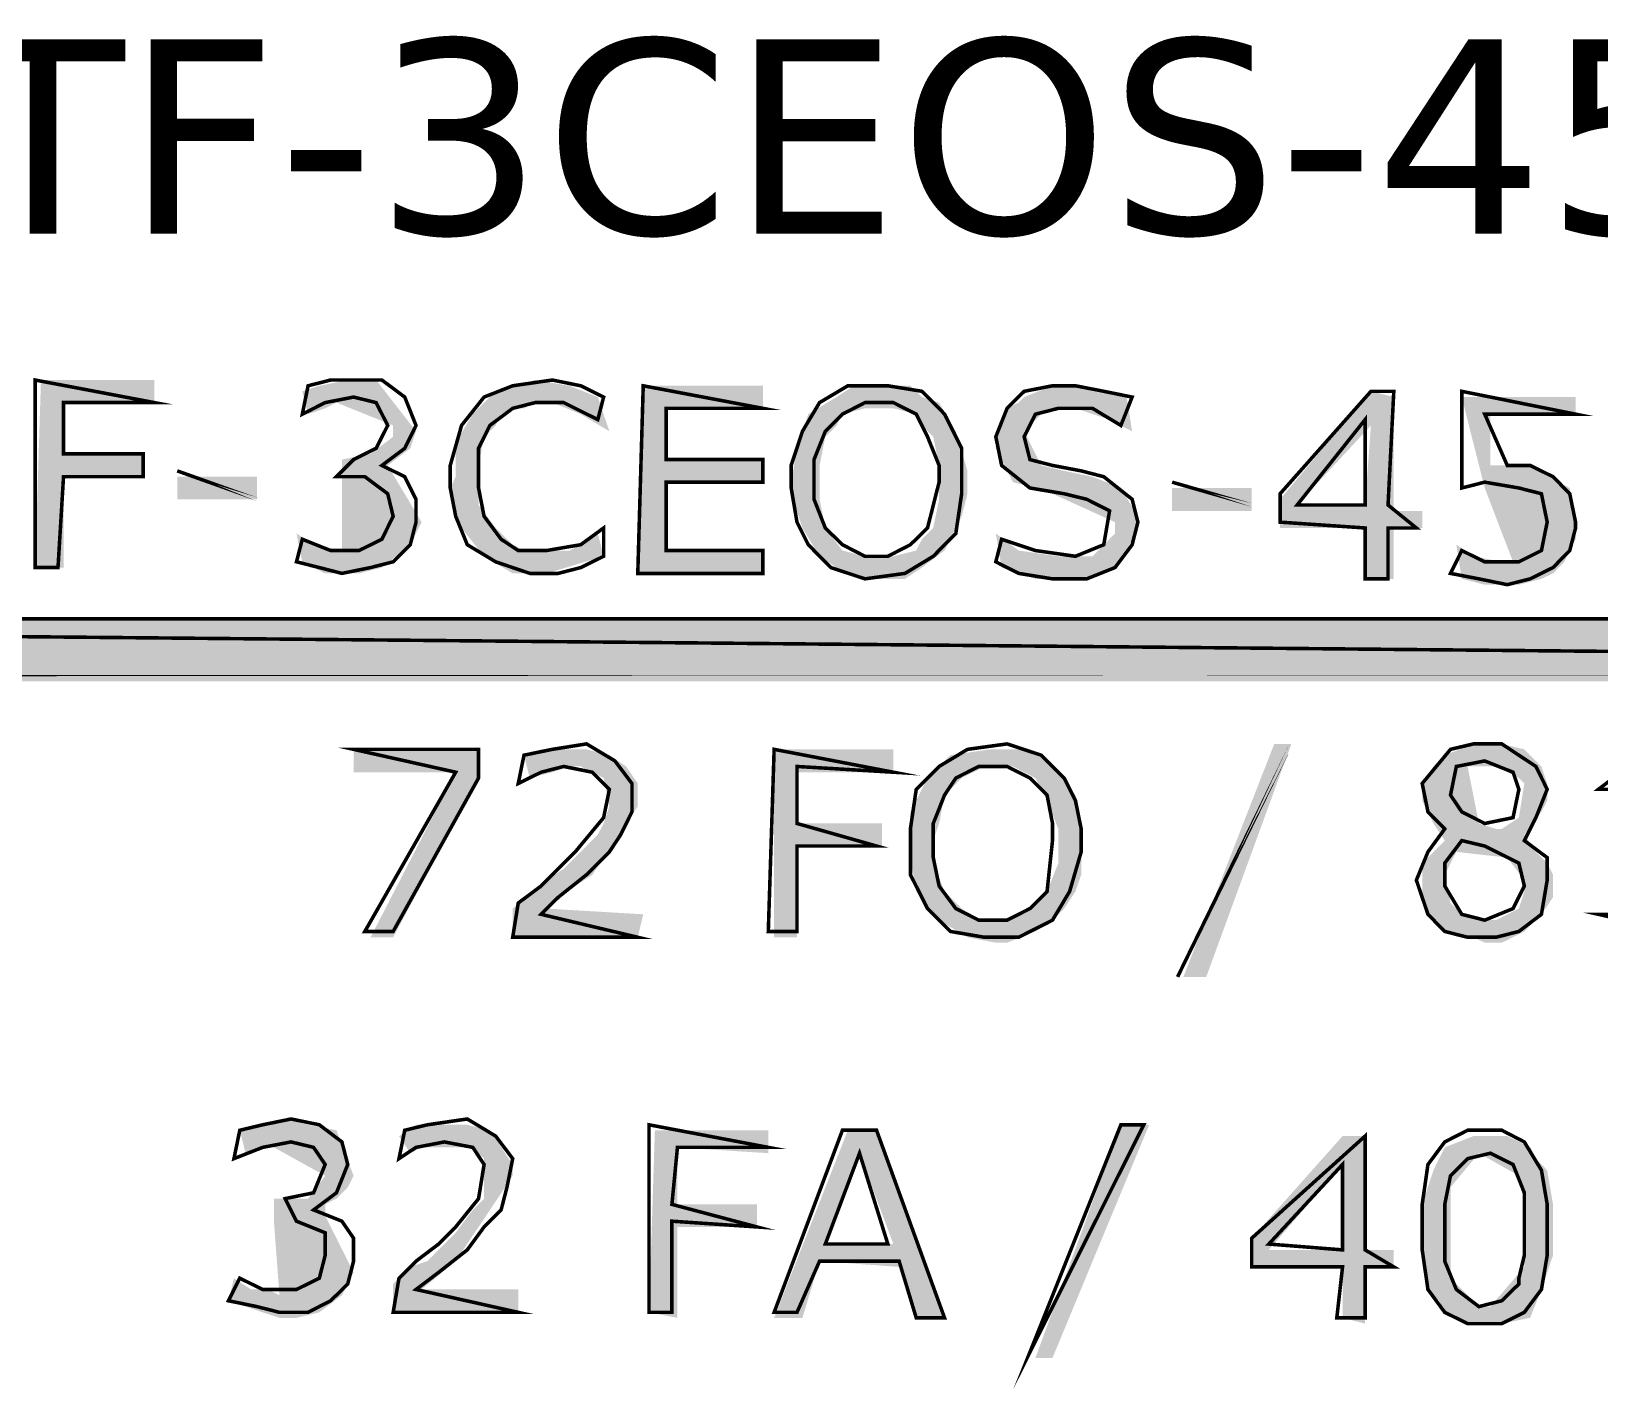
# Model space of a CAD drawing. Header units: millimetres. Extents: x 688550 to 690417, y 7458888 to 7459543.
# Drawn here: x 690139.85 to 690160.28, y 7459486.31 to 7459504.02 of the extents above; entities that cross this region are included whole.
import ezdxf
from ezdxf.enums import TextEntityAlignment as Align

# ---------------------------------------------------------------- set-up
doc = ezdxf.new("R2010")
doc.units = ezdxf.units.MM
doc.header["$LTSCALE"] = 3
doc.header["$MEASUREMENT"] = 0
doc.layers.add('H', color=7, linetype='Continuous')
doc.layers.add('P', color=7, linetype='Continuous')
doc.layers.add('Texto_Cabos', color=1, linetype='Continuous', lineweight=20)
doc.styles.add('siredit', font='verdana.ttf')

msp = doc.modelspace()

# ---------------------------------------------------------------- hatches: boundary and pattern name
at = {"layer": 'H', "linetype": 'Continuous'}
for color, points in [(256, [(690139.904, 7459497.034), (690139.98, 7459499.478), (690141.458, 7459499.478), (690141.458, 7459499.184), (690140.274, 7459499.184), (690140.274, 7459498.516), (690141.311, 7459498.516), (690141.311, 7459498.218), (690140.274, 7459498.218), (690140.274, 7459497.034), (690139.904, 7459497.034)]), (256, [(690143.902, 7459496.958), (690143.684, 7459496.958), (690143.386, 7459497.109), (690143.31, 7459497.479), (690143.533, 7459497.332), (690143.902, 7459497.256), (690143.902, 7459498.147), (690143.902, 7459498.441), (690144.276, 7459498.516), (690144.57, 7459498.739), (690144.57, 7459498.886), (690143.831, 7459499.184), (690143.684, 7459499.109), (690143.461, 7459499.033), (690143.386, 7459499.331), (690143.608, 7459499.403), (690143.978, 7459499.478), (690144.201, 7459499.478), (690144.348, 7459499.478), (690144.868, 7459498.81), (690144.793, 7459498.588), (690144.499, 7459498.365), (690144.94, 7459497.626), (690144.868, 7459497.479), (690144.793, 7459497.332), (690144.423, 7459497.034), (690144.125, 7459496.958), (690143.902, 7459496.958)]), (256, [(690146.422, 7459496.958), (690146.128, 7459496.958), (690145.755, 7459497.181), (690145.461, 7459497.55), (690145.385, 7459497.773), (690145.314, 7459498.071), (690145.385, 7459498.218), (690145.385, 7459498.365), (690145.385, 7459498.663), (690145.608, 7459499.033), (690145.755, 7459499.184), (690145.906, 7459499.331), (690146.422, 7459499.478), (690146.868, 7459499.403), (690147.237, 7459499.256), (690147.388, 7459498.81), (690147.015, 7459499.033), (690146.645, 7459499.184), (690146.422, 7459499.184), (690146.275, 7459499.109), (690146.128, 7459499.109), (690145.977, 7459499.033), (690145.906, 7459498.886), (690145.755, 7459498.739), (690145.683, 7459498.365), (690145.683, 7459498.071), (690145.683, 7459497.849), (690145.906, 7459497.55), (690146.128, 7459497.332), (690146.275, 7459497.256), (690146.422, 7459497.256), (690146.645, 7459497.256), (690146.868, 7459497.256), (690147.015, 7459497.332), (690147.237, 7459497.479), (690147.313, 7459497.181), (690146.569, 7459496.958), (690146.422, 7459496.958)]), (256, [(690149.388, 7459496.958), (690147.758, 7459496.958), (690147.829, 7459499.403), (690149.388, 7459499.403), (690149.388, 7459499.109), (690148.128, 7459499.109), (690148.128, 7459498.441), (690149.388, 7459498.441), (690149.388, 7459498.147), (690148.128, 7459498.147), (690148.128, 7459497.256), (690149.388, 7459497.256), (690149.388, 7459496.958)]), (256, [(690150.719, 7459496.887), (690150.719, 7459497.181), (690151.089, 7459497.181), (690151.387, 7459497.256), (690151.462, 7459497.403), (690151.609, 7459497.55), (690151.685, 7459497.924), (690151.685, 7459498.365), (690151.609, 7459498.739), (690151.462, 7459498.886), (690151.387, 7459499.033), (690151.089, 7459499.109), (690150.719, 7459499.109), (690150.425, 7459499.033), (690150.349, 7459498.886), (690150.202, 7459498.739), (690150.127, 7459498.365), (690150.127, 7459497.924), (690150.202, 7459497.55), (690150.425, 7459497.256), (690150.719, 7459497.181), (690150.719, 7459496.887), (690150.496, 7459496.958), (690150.349, 7459497.034), (690150.127, 7459497.181), (690149.904, 7459497.55), (690149.757, 7459497.996), (690149.757, 7459498.147), (690149.833, 7459498.588), (690149.98, 7459499.033), (690150.349, 7459499.256), (690150.572, 7459499.403), (690150.795, 7459499.403), (690151.017, 7459499.403), (690151.311, 7459499.403), (690151.462, 7459499.256), (690151.685, 7459499.184), (690151.903, 7459498.81), (690152.055, 7459498.294), (690152.055, 7459497.996), (690151.979, 7459497.702), (690151.756, 7459497.256), (690151.462, 7459497.034), (690151.24, 7459496.887), (690151.017, 7459496.887), (690150.719, 7459496.887)]), (256, [(690153.163, 7459496.887), (690152.941, 7459496.887), (690152.5, 7459497.034), (690152.424, 7459497.479), (690152.722, 7459497.256), (690153.239, 7459497.181), (690153.462, 7459497.181), (690153.684, 7459497.181), (690153.978, 7459497.479), (690153.978, 7459497.626), (690153.163, 7459497.996), (690152.941, 7459498.071), (690152.647, 7459498.147), (690152.424, 7459498.588), (690152.424, 7459498.81), (690152.571, 7459499.109), (690152.722, 7459499.184), (690152.794, 7459499.256), (690153.163, 7459499.403), (690153.462, 7459499.403), (690153.684, 7459499.331), (690154.129, 7459499.256), (690154.201, 7459498.81), (690153.907, 7459498.962), (690153.462, 7459499.109), (690153.239, 7459499.109), (690153.016, 7459499.033), (690152.794, 7459498.81), (690153.016, 7459498.365), (690153.315, 7459498.294), (690153.684, 7459498.218), (690154.054, 7459498.071), (690154.276, 7459497.702), (690154.276, 7459497.55), (690154.054, 7459497.109), (690153.831, 7459496.958), (690153.462, 7459496.887), (690153.163, 7459496.887)]), (256, [(690157.237, 7459496.887), (690157.237, 7459497.55), (690156.129, 7459497.55), (690156.129, 7459497.924), (690156.351, 7459497.849), (690157.237, 7459497.849), (690157.313, 7459498.886), (690156.351, 7459497.849), (690156.129, 7459497.924), (690157.313, 7459499.331), (690157.611, 7459499.256), (690157.611, 7459497.773), (690157.981, 7459497.773), (690157.981, 7459497.55), (690157.611, 7459497.55), (690157.611, 7459496.887), (690157.237, 7459496.887)]), (256, [(690159.09, 7459496.811), (690158.796, 7459496.811), (690158.497, 7459496.887), (690158.426, 7459497.332), (690158.649, 7459497.181), (690159.018, 7459497.109), (690159.165, 7459497.109), (690158.796, 7459498.071), (690158.497, 7459499.256), (690159.98, 7459499.256), (690159.98, 7459499.033), (690158.871, 7459499.033), (690158.871, 7459498.365), (690159.018, 7459498.365), (690159.241, 7459498.365), (690159.388, 7459498.365), (690159.535, 7459498.294), (690159.757, 7459498.147), (690159.904, 7459498.071), (690159.98, 7459497.702), (690159.98, 7459497.55), (690159.98, 7459497.403), (690159.833, 7459497.109), (690159.686, 7459496.958), (690159.535, 7459496.887), (690159.241, 7459496.811), (690159.09, 7459496.811)]), (256, [(690142.794, 7459497.924), (690141.756, 7459497.924), (690141.756, 7459498.218), (690142.794, 7459498.218), (690142.794, 7459497.924)]), (256, [(690154.722, 7459497.773), (690154.722, 7459498.071), (690155.759, 7459498.071), (690155.759, 7459497.773), (690154.722, 7459497.773)]), (5, [(690194.357, 7459495.551), (690114.641, 7459496.366), (690194.357, 7459496.366), (690194.357, 7459495.551)]), (5, [(690114.641, 7459495.551), (690114.641, 7459496.366), (690194.357, 7459495.551), (690114.641, 7459495.551)]), (256, [(690154.869, 7459491.7), (690156.053, 7459494.736), (690156.276, 7459494.736), (690155.167, 7459491.7), (690154.869, 7459491.7)]), (256, [(690158.796, 7459492.145), (690158.649, 7459492.216), (690158.275, 7459492.292), (690158.056, 7459492.515), (690157.981, 7459492.737), (690157.981, 7459493.031), (690157.981, 7459493.182), (690158.275, 7459493.476), (690158.426, 7459493.329), (690158.275, 7459493.031), (690158.35, 7459492.662), (690158.497, 7459492.515), (690158.72, 7459492.439), (690158.943, 7459492.439), (690159.09, 7459492.515), (690159.241, 7459492.59), (690159.312, 7459492.813), (690159.312, 7459492.96), (690159.09, 7459493.254), (690158.426, 7459493.329), (690158.275, 7459493.476), (690158.128, 7459493.699), (690157.981, 7459493.997), (690157.981, 7459494.22), (690158.128, 7459494.442), (690158.275, 7459494.589), (690158.649, 7459494.736), (690158.796, 7459494.736), (690159.018, 7459494.736), (690159.312, 7459494.665), (690159.535, 7459494.442), (690159.61, 7459494.22), (690159.61, 7459493.997), (690159.535, 7459493.85), (690159.312, 7459493.552), (690159.241, 7459493.775), (690159.312, 7459494.22), (690159.241, 7459494.291), (690158.943, 7459494.442), (690158.72, 7459494.442), (690158.573, 7459494.442), (690158.72, 7459493.699), (690158.943, 7459493.628), (690159.018, 7459493.628), (690159.241, 7459493.775), (690159.312, 7459493.552), (690159.463, 7459493.329), (690159.61, 7459493.182), (690159.686, 7459493.031), (690159.686, 7459492.737), (690159.535, 7459492.515), (690159.388, 7459492.368), (690159.312, 7459492.292), (690159.018, 7459492.145), (690158.796, 7459492.145)]), (256, [(690144.57, 7459492.216), (690144.276, 7459492.216), (690145.385, 7459494.367), (690144.054, 7459494.367), (690144.054, 7459494.665), (690145.683, 7459494.665), (690145.683, 7459494.291), (690144.57, 7459492.216)]), (256, [(690147.758, 7459492.216), (690146.128, 7459492.216), (690146.128, 7459492.59), (690146.422, 7459492.813), (690146.569, 7459492.96), (690146.792, 7459493.107), (690147.015, 7459493.329), (690147.237, 7459493.552), (690147.313, 7459493.699), (690147.388, 7459493.922), (690147.313, 7459494.291), (690147.015, 7459494.442), (690146.868, 7459494.442), (690146.645, 7459494.367), (690146.351, 7459494.291), (690146.275, 7459494.589), (690146.498, 7459494.665), (690146.868, 7459494.665), (690147.09, 7459494.665), (690147.388, 7459494.589), (690147.607, 7459494.442), (690147.758, 7459494.22), (690147.758, 7459493.922), (690147.166, 7459493.031), (690146.943, 7459492.884), (690146.569, 7459492.59), (690147.829, 7459492.515), (690147.758, 7459492.216)]), (256, [(690149.535, 7459492.216), (690149.535, 7459494.665), (690151.089, 7459494.665), (690151.089, 7459494.367), (690149.833, 7459494.367), (690149.833, 7459493.699), (690150.942, 7459493.699), (690150.942, 7459493.405), (690149.833, 7459493.405), (690149.833, 7459492.216), (690149.535, 7459492.216)]), (256, [(690152.424, 7459492.145), (690152.055, 7459492.216), (690152.202, 7459492.439), (690152.571, 7459492.439), (690152.869, 7459492.59), (690153.016, 7459492.737), (690153.092, 7459492.813), (690153.239, 7459493.182), (690153.239, 7459493.628), (690153.092, 7459493.997), (690153.016, 7459494.144), (690152.941, 7459494.291), (690152.647, 7459494.442), (690152.277, 7459494.442), (690151.979, 7459494.291), (690151.832, 7459494.144), (690151.756, 7459494.069), (690151.685, 7459493.699), (690151.609, 7459493.476), (690151.609, 7459493.182), (690151.756, 7459492.813), (690151.832, 7459492.737), (690151.979, 7459492.59), (690152.202, 7459492.439), (690152.055, 7459492.216), (690151.685, 7459492.439), (690151.387, 7459492.813), (690151.311, 7459493.254), (690151.311, 7459493.552), (690151.311, 7459493.85), (690151.534, 7459494.291), (690151.685, 7459494.442), (690151.832, 7459494.589), (690152.349, 7459494.665), (690152.571, 7459494.665), (690152.794, 7459494.665), (690153.016, 7459494.589), (690153.163, 7459494.442), (690153.462, 7459494.069), (690153.537, 7459493.552), (690153.537, 7459493.254), (690153.537, 7459493.031), (690153.462, 7459492.813), (690153.315, 7459492.59), (690153.163, 7459492.439), (690152.941, 7459492.292), (690152.571, 7459492.145), (690152.424, 7459492.145)]), (256, [(690143.088, 7459487.256), (690142.869, 7459487.328), (690142.424, 7459487.479), (690142.495, 7459487.773), (690142.718, 7459487.626), (690142.941, 7459487.626), (690143.088, 7459487.55), (690143.016, 7459488.516), (690143.016, 7459488.81), (690143.461, 7459488.81), (690143.684, 7459489.108), (690143.016, 7459489.478), (690142.794, 7459489.478), (690142.647, 7459489.402), (690142.571, 7459489.701), (690142.794, 7459489.772), (690143.163, 7459489.848), (690143.461, 7459489.772), (690143.831, 7459489.701), (690144.054, 7459489.108), (690143.978, 7459488.957), (690143.831, 7459488.81), (690143.684, 7459488.735), (690143.684, 7459488.588), (690144.054, 7459487.848), (690143.978, 7459487.697), (690143.902, 7459487.55), (690143.608, 7459487.328), (690143.31, 7459487.256), (690143.088, 7459487.256)]), (256, [(690146.2, 7459487.328), (690144.57, 7459487.328), (690144.57, 7459487.697), (690144.793, 7459487.92), (690145.015, 7459487.995), (690145.162, 7459488.142), (690145.385, 7459488.365), (690145.608, 7459488.663), (690145.755, 7459488.81), (690145.755, 7459489.033), (690145.755, 7459489.18), (690145.755, 7459489.331), (690145.608, 7459489.478), (690145.461, 7459489.478), (690145.238, 7459489.478), (690145.091, 7459489.478), (690144.94, 7459489.478), (690144.793, 7459489.402), (690144.646, 7459489.625), (690144.868, 7459489.772), (690145.238, 7459489.772), (690145.536, 7459489.772), (690145.83, 7459489.701), (690146.128, 7459489.255), (690146.128, 7459489.108), (690145.385, 7459487.995), (690144.94, 7459487.626), (690146.2, 7459487.626), (690146.2, 7459487.328)]), (256, [(690148.275, 7459487.256), (690147.905, 7459487.328), (690147.981, 7459489.701), (690149.459, 7459489.701), (690149.459, 7459489.402), (690148.275, 7459489.478), (690148.275, 7459488.735), (690149.312, 7459488.735), (690149.312, 7459488.441), (690148.275, 7459488.441), (690148.275, 7459487.256)]), (256, [(690151.387, 7459487.256), (690151.164, 7459487.92), (690150.127, 7459487.995), (690150.202, 7459488.218), (690151.089, 7459488.218), (690150.648, 7459489.402), (690150.202, 7459488.218), (690150.127, 7459487.995), (690149.904, 7459487.256), (690149.535, 7459487.256), (690150.496, 7459489.701), (690150.87, 7459489.701), (690151.756, 7459487.256), (690151.387, 7459487.256)]), (256, [(690152.941, 7459486.735), (690154.054, 7459489.772), (690154.423, 7459489.772), (690153.163, 7459486.735), (690152.941, 7459486.735)]), (256, [(690157.237, 7459487.181), (690156.943, 7459487.256), (690156.943, 7459487.92), (690155.759, 7459487.92), (690155.759, 7459488.294), (690155.982, 7459488.142), (690156.943, 7459488.142), (690156.943, 7459489.255), (690155.982, 7459488.142), (690155.759, 7459488.294), (690156.943, 7459489.625), (690157.237, 7459489.625), (690157.237, 7459488.142), (690157.611, 7459488.142), (690157.611, 7459487.92), (690157.237, 7459487.92), (690157.237, 7459487.181)]), (256, [(690158.573, 7459487.181), (690158.72, 7459487.403), (690158.871, 7459487.403), (690159.312, 7459487.92), (690159.312, 7459488.071), (690159.312, 7459488.294), (690159.312, 7459488.516), (690159.312, 7459488.735), (690159.241, 7459489.108), (690158.72, 7459489.402), (690158.35, 7459488.957), (690158.35, 7459488.516), (690158.35, 7459488.294), (690158.35, 7459488.071), (690158.35, 7459487.773), (690158.649, 7459487.479), (690158.72, 7459487.403), (690158.573, 7459487.181), (690158.275, 7459487.328), (690158.203, 7459487.479), (690158.056, 7459487.626), (690157.981, 7459488.071), (690157.981, 7459488.735), (690158.128, 7459489.18), (690158.275, 7459489.478), (690158.649, 7459489.625), (690159.09, 7459489.625), (690159.388, 7459489.478), (690159.463, 7459489.331), (690159.61, 7459489.18), (690159.686, 7459488.735), (690159.686, 7459488.071), (690159.535, 7459487.626), (690159.388, 7459487.256), (690159.018, 7459487.181), (690158.573, 7459487.181)])]:
    msp.add_hatch(color=color, dxfattribs=at).paths.add_polyline_path(points)

# ---------------------------------------------------------------- linework, layer by layer
at = {"layer": 'P', "const_width": 0.0462}
for points in [[(690141.458, 7459499.184), (690139.904, 7459499.478), (690139.904, 7459497.034), (690140.202, 7459497.034), (690140.274, 7459498.218), (690141.311, 7459498.218), (690141.311, 7459498.516), (690140.274, 7459498.516), (690140.274, 7459499.184), (690141.458, 7459499.184), (690141.458, 7459499.184)], [(690144.721, 7459498.218), (690144.423, 7459498.365), (690144.721, 7459498.588), (690144.868, 7459498.886), (690144.721, 7459499.256), (690144.423, 7459499.478), (690144.125, 7459499.478), (690143.755, 7459499.478), (690143.461, 7459499.403), (690143.386, 7459499.033), (690143.684, 7459499.184), (690144.054, 7459499.256), (690144.348, 7459499.184), (690144.499, 7459498.886), (690144.348, 7459498.588), (690144.054, 7459498.441), (690143.831, 7459498.218), (690144.201, 7459498.218), (690144.499, 7459497.996), (690144.57, 7459497.702), (690144.423, 7459497.403), (690144.125, 7459497.256), (690143.755, 7459497.256), (690143.386, 7459497.403), (690143.31, 7459497.109), (690143.608, 7459497.034), (690143.902, 7459496.958), (690144.276, 7459497.034), (690144.57, 7459497.109), (690144.793, 7459497.332), (690144.868, 7459497.626), (690144.868, 7459497.924), (690144.721, 7459498.218), (690144.721, 7459498.218)], [(690147.313, 7459497.181), (690147.313, 7459497.55), (690147.015, 7459497.332), (690146.569, 7459497.256), (690146.2, 7459497.256), (690145.977, 7459497.403), (690145.755, 7459497.702), (690145.683, 7459498.071), (690145.683, 7459498.588), (690145.83, 7459498.886), (690146.128, 7459499.109), (690146.422, 7459499.184), (690146.792, 7459499.184), (690147.237, 7459498.962), (690147.313, 7459499.256), (690147.015, 7459499.403), (690146.645, 7459499.478), (690146.128, 7459499.403), (690145.755, 7459499.256), (690145.461, 7459498.886), (690145.314, 7459498.365), (690145.314, 7459498.071), (690145.385, 7459497.702), (690145.536, 7459497.332), (690145.906, 7459497.109), (690146.351, 7459496.958), (690146.721, 7459496.958), (690147.015, 7459497.034), (690147.313, 7459497.181), (690147.313, 7459497.181)], [(690149.388, 7459496.958), (690149.388, 7459497.256), (690148.128, 7459497.256), (690148.128, 7459498.147), (690149.388, 7459498.147), (690149.388, 7459498.441), (690148.128, 7459498.441), (690148.128, 7459499.109), (690149.388, 7459499.109), (690147.829, 7459499.403), (690147.758, 7459496.958), (690149.388, 7459496.958), (690149.388, 7459496.958)], [(690151.685, 7459499.109), (690151.462, 7459499.331), (690151.017, 7459499.403), (690150.496, 7459499.403), (690150.127, 7459499.184), (690149.904, 7459498.81), (690149.757, 7459498.365), (690149.757, 7459498.071), (690149.833, 7459497.626), (690149.98, 7459497.332), (690150.274, 7459497.034), (690150.719, 7459496.887), (690151.24, 7459496.958), (690151.609, 7459497.181), (690151.903, 7459497.479), (690151.979, 7459497.996), (690151.979, 7459498.588), (690151.756, 7459499.033), (690151.685, 7459499.109), (690151.685, 7459499.109)], [(690154.276, 7459497.626), (690154.201, 7459497.924), (690153.831, 7459498.218), (690153.537, 7459498.294), (690153.163, 7459498.365), (690152.869, 7459498.441), (690152.794, 7459498.739), (690152.941, 7459499.033), (690153.239, 7459499.109), (690153.684, 7459499.109), (690154.054, 7459498.886), (690154.201, 7459499.256), (690153.831, 7459499.331), (690153.462, 7459499.403), (690153.163, 7459499.403), (690152.794, 7459499.331), (690152.571, 7459499.109), (690152.424, 7459498.739), (690152.5, 7459498.365), (690152.869, 7459498.071), (690153.315, 7459497.996), (690153.609, 7459497.924), (690153.907, 7459497.773), (690153.831, 7459497.332), (690153.462, 7459497.181), (690152.941, 7459497.256), (690152.5, 7459497.403), (690152.424, 7459497.109), (690152.722, 7459496.958), (690153.163, 7459496.887), (690153.609, 7459496.887), (690153.978, 7459497.034), (690154.201, 7459497.332), (690154.276, 7459497.626), (690154.276, 7459497.626)], [(690157.905, 7459497.55), (690157.536, 7459497.849), (690157.611, 7459499.331), (690157.313, 7459499.331), (690156.129, 7459497.996), (690156.129, 7459497.626), (690157.237, 7459497.55), (690157.237, 7459496.887), (690157.536, 7459496.887), (690157.536, 7459497.55), (690157.905, 7459497.55), (690157.905, 7459497.55)], [(690159.98, 7459497.626), (690159.904, 7459497.996), (690159.686, 7459498.218), (690159.388, 7459498.365), (690159.09, 7459498.365), (690158.796, 7459499.033), (690159.98, 7459499.033), (690158.497, 7459499.331), (690158.497, 7459498.071), (690158.796, 7459498.147), (690159.241, 7459498.071), (690159.535, 7459497.996), (690159.61, 7459497.626), (690159.535, 7459497.256), (690159.241, 7459497.109), (690158.796, 7459497.109), (690158.497, 7459497.256), (690158.35, 7459496.958), (690158.72, 7459496.887), (690159.09, 7459496.811), (690159.388, 7459496.887), (690159.686, 7459497.034), (690159.904, 7459497.256), (690159.98, 7459497.55), (690159.98, 7459497.626), (690159.98, 7459497.626)], [(690151.685, 7459498.147), (690151.534, 7459497.55), (690151.311, 7459497.332), (690151.017, 7459497.181), (690150.719, 7459497.181), (690150.425, 7459497.332), (690150.202, 7459497.55), (690150.055, 7459497.924), (690150.055, 7459498.441), (690150.202, 7459498.81), (690150.425, 7459499.033), (690150.719, 7459499.184), (690151.089, 7459499.184), (690151.387, 7459499.033), (690151.534, 7459498.739), (690151.685, 7459498.365), (690151.685, 7459498.147), (690151.685, 7459498.147)], [(690157.237, 7459497.849), (690156.351, 7459497.849), (690157.237, 7459498.962), (690157.237, 7459497.849), (690157.237, 7459497.849)], [(690142.794, 7459497.924), (690141.756, 7459498.294), (690142.794, 7459497.924), (690142.794, 7459497.924)], [(690155.759, 7459497.849), (690154.722, 7459498.147), (690155.759, 7459497.849), (690155.759, 7459497.849)], [(690147.758, 7459492.216), (690146.498, 7459492.515), (690146.721, 7459492.737), (690147.09, 7459493.031), (690147.388, 7459493.329), (690147.535, 7459493.552), (690147.682, 7459493.85), (690147.682, 7459494.22), (690147.46, 7459494.514), (690147.09, 7459494.736), (690146.645, 7459494.665), (690146.275, 7459494.589), (690146.2, 7459494.22), (690146.498, 7459494.367), (690146.792, 7459494.442), (690147.166, 7459494.367), (690147.388, 7459494.144), (690147.313, 7459493.775), (690146.943, 7459493.329), (690146.721, 7459493.107), (690146.498, 7459492.884), (690146.2, 7459492.662), (690146.128, 7459492.216), (690147.758, 7459492.216), (690147.758, 7459492.216)], [(690153.239, 7459494.367), (690153.016, 7459494.589), (690152.571, 7459494.736), (690152.055, 7459494.665), (690151.685, 7459494.442), (690151.387, 7459494.144), (690151.311, 7459493.628), (690151.311, 7459493.031), (690151.534, 7459492.59), (690151.832, 7459492.292), (690152.277, 7459492.216), (690152.722, 7459492.216), (690153.163, 7459492.439), (690153.386, 7459492.813), (690153.537, 7459493.329), (690153.537, 7459493.628), (690153.462, 7459493.997), (690153.315, 7459494.291), (690153.239, 7459494.367), (690153.239, 7459494.367)], [(690156.276, 7459494.736), (690154.793, 7459491.7), (690156.276, 7459494.736), (690156.276, 7459494.736)], [(690159.61, 7459492.96), (690159.61, 7459493.254), (690159.312, 7459493.476), (690159.463, 7459493.775), (690159.61, 7459494.144), (690159.463, 7459494.442), (690159.018, 7459494.736), (690158.649, 7459494.736), (690158.35, 7459494.665), (690157.981, 7459494.22), (690158.056, 7459493.85), (690158.275, 7459493.628), (690158.056, 7459493.329), (690157.905, 7459492.96), (690158.056, 7459492.515), (690158.275, 7459492.292), (690158.573, 7459492.216), (690158.943, 7459492.216), (690159.241, 7459492.292), (690159.535, 7459492.515), (690159.61, 7459492.96), (690159.61, 7459492.96)], [(690145.683, 7459494.291), (690145.683, 7459494.665), (690144.054, 7459494.665), (690145.385, 7459494.367), (690144.201, 7459492.292), (690144.57, 7459492.292), (690145.683, 7459494.291), (690145.683, 7459494.291)], [(690151.089, 7459494.367), (690149.535, 7459494.665), (690149.459, 7459492.292), (690149.833, 7459492.292), (690149.833, 7459493.405), (690150.87, 7459493.405), (690149.833, 7459493.699), (690149.833, 7459494.442), (690151.089, 7459494.367), (690151.089, 7459494.367)], [(690159.241, 7459494.144), (690159.165, 7459493.775), (690158.796, 7459493.699), (690158.497, 7459493.85), (690158.35, 7459494.069), (690158.426, 7459494.442), (690158.796, 7459494.514), (690159.165, 7459494.367), (690159.241, 7459494.144), (690159.241, 7459494.144)], [(690161.61, 7459492.216), (690161.093, 7459492.515), (690161.093, 7459494.665), (690160.87, 7459494.514), (690160.572, 7459494.367), (690160.278, 7459494.144), (690160.795, 7459494.144), (690160.795, 7459492.515), (690160.278, 7459492.515), (690161.61, 7459492.216), (690161.61, 7459492.216)], [(690153.163, 7459493.476), (690153.092, 7459492.813), (690152.869, 7459492.59), (690152.571, 7459492.439), (690152.202, 7459492.439), (690151.903, 7459492.59), (690151.685, 7459492.884), (690151.609, 7459493.254), (690151.609, 7459493.699), (690151.756, 7459494.069), (690151.903, 7459494.291), (690152.202, 7459494.442), (690152.571, 7459494.442), (690152.869, 7459494.291), (690153.092, 7459494.069), (690153.163, 7459493.699), (690153.163, 7459493.476), (690153.163, 7459493.476)], [(690159.312, 7459492.884), (690159.165, 7459492.59), (690158.796, 7459492.439), (690158.497, 7459492.515), (690158.275, 7459492.884), (690158.275, 7459493.182), (690158.497, 7459493.476), (690158.796, 7459493.405), (690159.241, 7459493.182), (690159.312, 7459492.884), (690159.312, 7459492.884)], [(690143.902, 7459488.516), (690143.533, 7459488.663), (690143.831, 7459488.886), (690143.978, 7459489.255), (690143.902, 7459489.549), (690143.608, 7459489.772), (690143.239, 7459489.848), (690142.869, 7459489.772), (690142.571, 7459489.701), (690142.495, 7459489.331), (690142.869, 7459489.478), (690143.239, 7459489.549), (690143.533, 7459489.478), (690143.684, 7459489.255), (690143.533, 7459488.886), (690143.163, 7459488.81), (690143.31, 7459488.516), (690143.684, 7459488.365), (690143.684, 7459488.071), (690143.608, 7459487.773), (690143.31, 7459487.626), (690142.869, 7459487.626), (690142.571, 7459487.773), (690142.424, 7459487.479), (690142.794, 7459487.403), (690143.088, 7459487.328), (690143.461, 7459487.328), (690143.755, 7459487.479), (690143.978, 7459487.697), (690144.054, 7459487.995), (690144.054, 7459488.294), (690143.902, 7459488.516), (690143.902, 7459488.516)], [(690146.2, 7459487.328), (690144.868, 7459487.626), (690145.162, 7459487.848), (690145.536, 7459488.142), (690145.755, 7459488.441), (690145.977, 7459488.663), (690146.053, 7459488.957), (690146.128, 7459489.331), (690145.906, 7459489.625), (690145.536, 7459489.848), (690145.015, 7459489.772), (690144.721, 7459489.701), (690144.646, 7459489.331), (690144.868, 7459489.478), (690145.238, 7459489.549), (690145.608, 7459489.478), (690145.755, 7459489.255), (690145.683, 7459488.81), (690145.385, 7459488.441), (690145.162, 7459488.218), (690144.868, 7459487.995), (690144.646, 7459487.773), (690144.57, 7459487.328), (690146.2, 7459487.328), (690146.2, 7459487.328)], [(690149.459, 7459489.478), (690147.905, 7459489.772), (690147.905, 7459487.328), (690148.203, 7459487.328), (690148.203, 7459488.516), (690149.312, 7459488.441), (690148.203, 7459488.735), (690148.275, 7459489.478), (690149.459, 7459489.478), (690149.459, 7459489.478)], [(690151.756, 7459487.256), (690150.87, 7459489.701), (690150.425, 7459489.701), (690149.535, 7459487.328), (690149.833, 7459487.328), (690150.127, 7459487.995), (690151.164, 7459487.995), (690151.387, 7459487.256), (690151.756, 7459487.256), (690151.756, 7459487.256)], [(690154.352, 7459489.772), (690154.054, 7459489.772), (690152.869, 7459486.811), (690154.352, 7459489.772), (690154.352, 7459489.772)], [(690157.611, 7459487.92), (690157.237, 7459488.142), (690157.237, 7459489.625), (690155.759, 7459488.294), (690155.759, 7459487.92), (690156.943, 7459487.92), (690156.868, 7459487.256), (690157.237, 7459487.256), (690157.237, 7459487.92), (690157.611, 7459487.92), (690157.611, 7459487.92)], [(690159.61, 7459488.441), (690159.61, 7459488.735), (690159.535, 7459489.18), (690159.312, 7459489.549), (690159.018, 7459489.701), (690158.573, 7459489.701), (690158.275, 7459489.549), (690158.056, 7459489.255), (690157.981, 7459488.735), (690157.981, 7459488.441), (690157.981, 7459488.142), (690158.056, 7459487.626), (690158.275, 7459487.328), (690158.573, 7459487.181), (690159.018, 7459487.181), (690159.312, 7459487.328), (690159.535, 7459487.626), (690159.61, 7459488.071), (690159.61, 7459488.441), (690159.61, 7459488.441)], [(690151.017, 7459488.218), (690150.202, 7459488.218), (690150.648, 7459489.402), (690151.017, 7459488.218), (690151.017, 7459488.218)], [(690159.241, 7459487.697), (690159.018, 7459487.479), (690158.72, 7459487.403), (690158.426, 7459487.626), (690158.275, 7459487.995), (690158.275, 7459488.294), (690158.275, 7459488.735), (690158.35, 7459489.108), (690158.573, 7459489.331), (690158.871, 7459489.402), (690159.165, 7459489.255), (690159.312, 7459488.886), (690159.312, 7459488.516), (690159.312, 7459488.071), (690159.241, 7459487.773), (690159.241, 7459487.697), (690159.241, 7459487.697)], [(690156.943, 7459488.142), (690155.982, 7459488.218), (690156.943, 7459489.255), (690156.943, 7459488.142), (690156.943, 7459488.142)]]:
    msp.add_lwpolyline(points, dxfattribs=at)
at = {"layer": 'P', "color": 5, "const_width": 0.0462}
for points in [[(690194.357, 7459495.627), (690194.357, 7459496.366), (690114.641, 7459496.366), (690194.357, 7459495.627), (690194.357, 7459495.627)], [(690194.357, 7459495.627), (690114.641, 7459496.366), (690114.641, 7459495.627), (690194.357, 7459495.627), (690194.357, 7459495.627)]]:
    msp.add_lwpolyline(points, dxfattribs=at)

# ---------------------------------------------------------------- texts
at = {"layer": 'Texto_Cabos', "linetype": 'Continuous', "style": 'siredit'}
msp.add_text('RJBOTF-3CEOS-45 (105-108)', height=2.535, dxfattribs=at).set_placement((690155.256, 7459502.651), align=Align.MIDDLE_CENTER)

doc.saveas('drawing.dxf')
